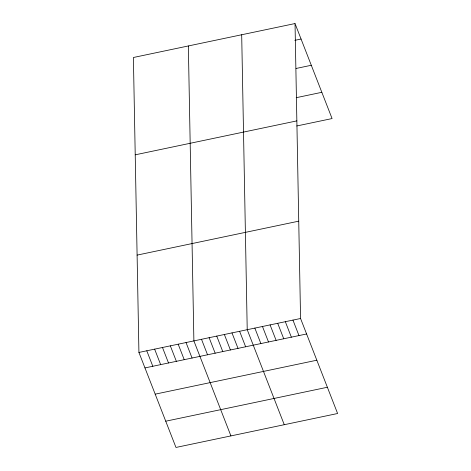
<?xml version="1.0" encoding="UTF-8"?>
<svg xmlns="http://www.w3.org/2000/svg" width="471" height="471" viewBox="0 0 471 471"><rect width="100%" height="100%" fill="white"/><g stroke="black" fill="none" stroke-linecap="round" stroke-linejoin="round"><path stroke-width="0.71" d="M295.029 23.55L133.393 57.497L138.927 352.443L175.971 447.45L337.607 413.503L300.563 318.496L295.029 23.55L332.073 118.557L296.742 125.975M294.828 40.335L301.063 39.028M296.053 68.472L311.296 65.275M296.206 97.697L321.84 92.31M135.218 154.829L296.854 120.882M137.102 255.111L298.738 221.164M138.927 352.443L300.563 318.496M144.962 367.922L306.597 333.968M155.195 394.162L316.83 360.215M165.739 421.204L327.374 387.256M292.944 320.092L298.979 335.57M285.326 321.693L291.361 337.171M277.707 323.294L283.736 338.773M270.083 324.896L276.118 340.374M262.465 326.497L268.499 341.975M254.846 328.099L260.881 343.571M284.266 424.707L247.222 329.694L241.688 34.754M239.604 331.296L245.638 346.774M231.985 332.897L238.02 348.375M224.367 334.498L230.401 349.977M216.742 336.1L222.777 351.578M209.124 337.701L215.159 353.173M201.506 339.297L207.54 354.775M230.925 435.905L193.887 340.898L188.347 45.958M186.033 342.547L192.068 358.025M178.185 344.195L184.22 359.673M170.331 345.849L176.366 361.322M162.483 347.498L168.518 362.97M154.629 349.146L160.664 364.625M146.781 350.795L152.816 366.273"/></g></svg>
